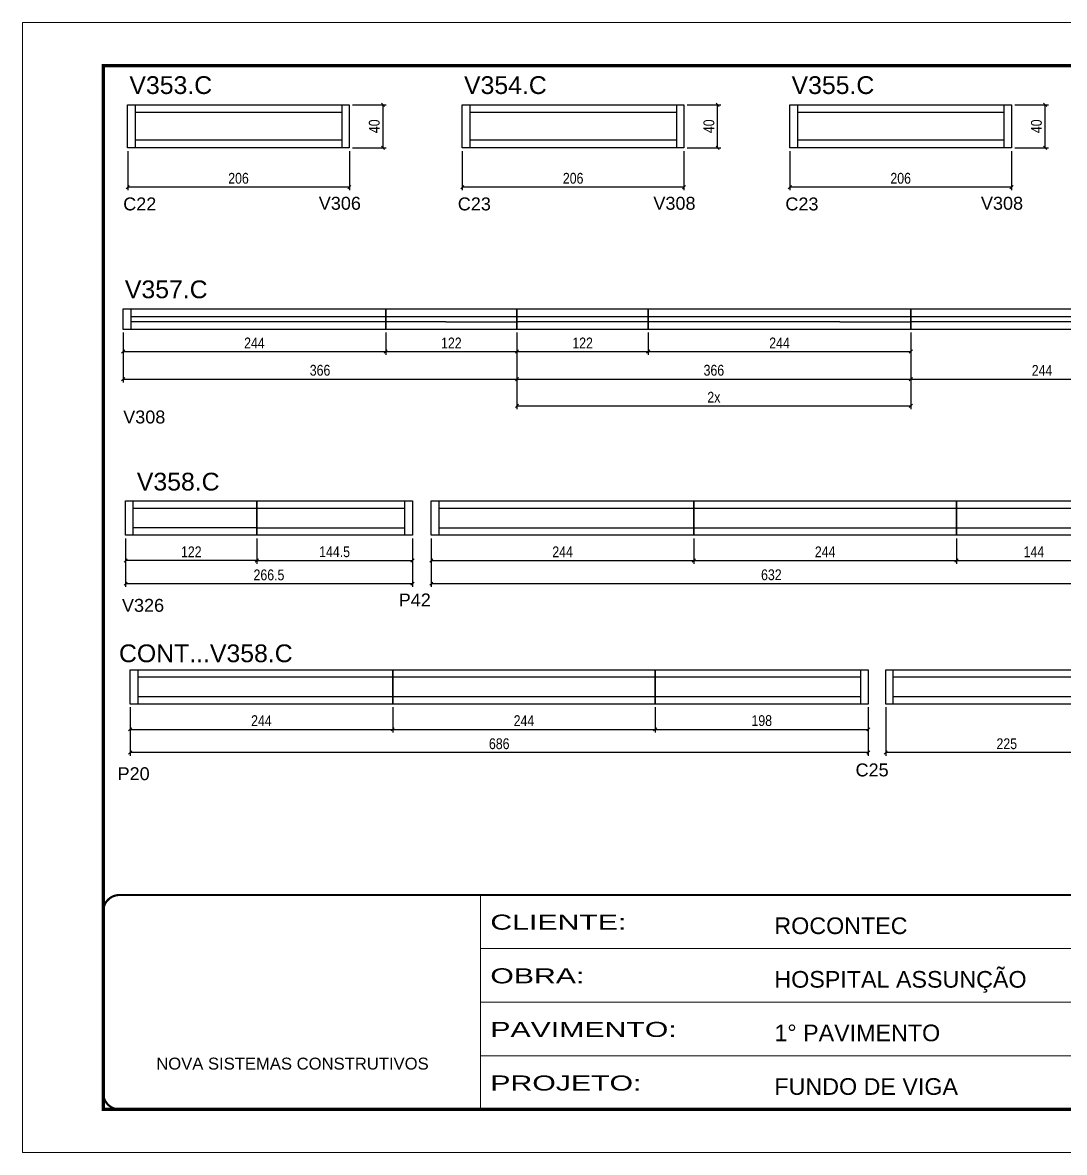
# Model space of a CAD drawing. Extents: x 3090 to 9343, y 762 to 5258.
# Drawn here: x 3090 to 4058, y 762 to 1812 of the extents above; entities that cross this region are included whole.
import ezdxf

# ---------------------------------------------------------------- set-up
doc = ezdxf.new("R2010")
doc.units = 0
doc.linetypes.add('CONTINUO', pattern=[0])
doc.linetypes.add('DASHED', pattern=[0.75, 0.5, -0.25])
doc.layers.add('00 - FELIPE', color=2, linetype='Continuous', plot=False)
for name, color, linetype in [('5', 5, 'Continuous'), ('COTA', 241, 'Continuous'), ('NOMENCLATURA', 7, 'Continuous'), ('Painéis', 200, 'Continuous'), ('SARR_2.2x7', 40, 'Continuous')]:
    doc.layers.add(name, color=color, linetype=linetype)
for name, color, linetype, lineweight in [('Escoras', 2, 'Continuous', 25), ('Folhas', 255, 'Continuous', 9), ('Romaneio', 3, 'Continuous', 13), ('SARRAFO DE PRESSAO', 251, 'DASHED', 9)]:
    doc.layers.add(name, color=color, linetype=linetype, lineweight=lineweight)
doc.styles.add('ARIAL', font='arial.ttf')
doc.styles.add('COTA TECNICA', font='techl___.ttf', dxfattribs={"height": 10})
doc.styles.add('COTA TECNICA-50', font='techl___.ttf', dxfattribs={"height": 10})
doc.styles.get("Standard").update_dxf_attribs({"font": 'arial.ttf'})
doc.styles.add('Tecnologia', font='')
doc.styles.get('Tecnologia').set_extended_font_data('Forgotten Futurist')
doc.dimstyles.new('COTA PAINEL-50', dxfattribs={"dimtxt": 10, "dimasz": 3, "dimexe": 3, "dimexo": 3, "dimgap": 3, "dimtad": 1, "dimdec": 1, "dimzin": 12, "dimdsep": 46, "dimtxsty": 'COTA TECNICA-50', "dimblk1": 'OBLIQUE', "dimblk2": 'OBLIQUE', "dimsah": 1, "dimcen": 0.9, "dimclrd": 4, "dimclre": 4, "dimclrt": 240, "dimadec": 1, "dimazin": 3, "dimtfac": 1, "dimtdec": 1, "dimtmove": 0, "dimatfit": 3, "dimfxl": 1, "dimtolj": 1, "dimtzin": 12, "dimarcsym": 0})
doc.dimstyles.new('PAINEL', dxfattribs={"dimtxt": 10, "dimasz": 3, "dimexe": 3, "dimexo": 3, "dimgap": 3, "dimtad": 1, "dimdec": 1, "dimzin": 12, "dimdsep": 46, "dimtxsty": 'COTA TECNICA', "dimblk1": 'OBLIQUE', "dimblk2": 'OBLIQUE', "dimsah": 1, "dimcen": 0.9, "dimclrd": 4, "dimclre": 4, "dimclrt": 240, "dimadec": 1, "dimazin": 3, "dimtfac": 1, "dimtdec": 1, "dimtmove": 0, "dimatfit": 3, "dimfxl": 1, "dimtolj": 1, "dimtzin": 12, "dimarcsym": 0})

# ---------------------------------------------------------------- blocks, each defined once
blk = doc.blocks.new('9999999999')
at = {"color": 30, "linetype": 'CONTINUO'}
for p, q in [((98564.6, 34230.2), (98564.6, 34429.4)), ((98564.6, 34379.6), (99584, 34379.6)), ((98564.6, 34329.8), (99488, 34329.8)), ((98564.6, 34280), (99488, 34280))]:
    blk.add_line(p, q, dxfattribs=at)
at = {"color": 30, "linetype": 'CONTINUO', "const_width": 2}
blk.add_lwpolyline([(99584, 34230.2), (99584, 34414.4, 0.414214), (99569, 34429.4), (98229, 34429.4, 0.414214), (98214, 34414.4), (98214, 34245.2, 0.414214), (98229, 34230.2), (99584, 34230.2)], format="xyb", dxfattribs=at)
at = {"layer": 'Folhas'}
blk.add_lwpolyline([(98139, 34190.2), (99624, 34190.2), (99624, 35240.2), (98139, 35240.2)], close=True, dxfattribs=at)
at = {"layer": 'Folhas', "color": 30, "const_width": 3}
blk.add_lwpolyline([(98214, 34230.2), (99584, 34230.2), (99584, 35200.2), (98214, 35200.2)], close=True, dxfattribs=at)
at = {"color": 7, "linetype": 'Continuous', "ltscale": 5, "style": 'ARIAL'}
for s, height, p in [('ROCONTEC', 15.48, (98837.7, 34393.1)), ('HOSPITAL ASSUNÇÃO', 15.483, (98837.7, 34343.3)), ('1° PAVIMENTO', 15.483, (98837.7, 34293.5)), ('NOVA SISTEMAS CONSTRUTIVOS', 11.059, (98263.2, 34267.2)), ('FUNDO DE VIGA', 15.483, (98837.7, 34243.7))]:
    blk.add_text(s, height=height, dxfattribs=at).set_placement(p)
at = {"layer": 'Folhas', "color": 7, "style": 'Tecnologia', "width": 1.5}
for s, p in [('CLIENTE:', (98573.7, 34397.2)), ('OBRA:', (98573.7, 34347.3)), ('PAVIMENTO:', (98573.7, 34297.5)), ('PROJETO:', (98573.7, 34247.7))]:
    blk.add_text(s, height=14, dxfattribs=at).set_placement(p)
blk = doc.blocks.new('_Oblique')
at = {"color": 0, "linetype": 'ByBlock', "lineweight": -2}
blk.add_line((-0.5, -0.5), (0.5, 0.5), dxfattribs=at)
blk = doc.blocks.new('*D418')
at = {"layer": 'COTA', "color": 4, "linetype": 'ByBlock', "lineweight": -2, "transparency": 16777216}
for p, q in [((3187.6, 1692.6), (3187.6, 1656.1)), ((3393.6, 1692.6), (3393.6, 1656.1)), ((3393.6, 1659.1), (3187.6, 1659.1))]:
    blk.add_line(p, q, dxfattribs=at)
at = {"layer": 'Defpoints', "color": 0, "linetype": 'ByBlock', "transparency": 16777216}
for p in [(3187.6, 1695.6), (3393.6, 1695.6), (3187.6, 1659.1)]:
    blk.add_point(p, dxfattribs=at)
at = {"layer": 'COTA', "color": 4, "linetype": 'ByBlock', "lineweight": -2, "transparency": 16777216, "xscale": 3, "yscale": 3, "zscale": 3, "rotation": 180}
blk.add_blockref('_Oblique', (3187.6, 1659.1), dxfattribs=at)
at = {"layer": 'COTA', "color": 4, "linetype": 'ByBlock', "lineweight": -2, "transparency": 16777216, "xscale": 3, "yscale": 3, "zscale": 3}
blk.add_blockref('_Oblique', (3393.6, 1659.1), dxfattribs=at)
at = {"layer": 'COTA', "color": 240, "linetype": 'ByBlock', "transparency": 16777216, "insert": (3290.6, 1667.2), "char_height": 10, "attachment_point": 5, "style": 'COTA TECNICA-50'}
blk.add_mtext('\\A1;206', dxfattribs=at)
blk = doc.blocks.new('*D419')
at = {"layer": 'Defpoints', "color": 0, "linetype": 'ByBlock', "transparency": 16777216}
for p in [(3393.6, 1735.6), (3424.9, 1735.6), (3393.6, 1695.6)]:
    blk.add_point(p, dxfattribs=at)
at = {"layer": 'Romaneio', "color": 4, "linetype": 'ByBlock', "lineweight": -2, "transparency": 16777216}
for p, q in [((3396.6, 1735.6), (3427.9, 1735.6)), ((3424.9, 1695.6), (3424.9, 1735.6)), ((3396.6, 1695.6), (3427.9, 1695.6))]:
    blk.add_line(p, q, dxfattribs=at)
at = {"layer": 'Romaneio', "color": 4, "linetype": 'ByBlock', "lineweight": -2, "transparency": 16777216, "xscale": 3, "yscale": 3, "zscale": 3}
for p, rotation in [((3424.9, 1735.6), 90), ((3424.9, 1695.6), 270)]:
    blk.add_blockref('_Oblique', p, dxfattribs=dict(at, rotation=rotation))
at = {"layer": 'Romaneio', "color": 240, "linetype": 'ByBlock', "transparency": 16777216, "insert": (3416.8, 1715.6), "char_height": 10, "attachment_point": 5, "rotation": 90, "style": 'COTA TECNICA-50'}
blk.add_mtext('\\A1;40', dxfattribs=at)
blk = doc.blocks.new('*D420')
at = {"layer": 'COTA', "color": 4, "linetype": 'ByBlock', "lineweight": -2, "transparency": 16777216}
for p, q in [((3498.6, 1692.6), (3498.6, 1656.1)), ((3704.6, 1692.6), (3704.6, 1656.1)), ((3704.6, 1659.1), (3498.6, 1659.1))]:
    blk.add_line(p, q, dxfattribs=at)
at = {"layer": 'Defpoints', "color": 0, "linetype": 'ByBlock', "transparency": 16777216}
for p in [(3498.6, 1695.6), (3704.6, 1695.6), (3498.6, 1659.1)]:
    blk.add_point(p, dxfattribs=at)
at = {"layer": 'COTA', "color": 4, "linetype": 'ByBlock', "lineweight": -2, "transparency": 16777216, "xscale": 3, "yscale": 3, "zscale": 3, "rotation": 180}
blk.add_blockref('_Oblique', (3498.6, 1659.1), dxfattribs=at)
at = {"layer": 'COTA', "color": 4, "linetype": 'ByBlock', "lineweight": -2, "transparency": 16777216, "xscale": 3, "yscale": 3, "zscale": 3}
blk.add_blockref('_Oblique', (3704.6, 1659.1), dxfattribs=at)
at = {"layer": 'COTA', "color": 240, "linetype": 'ByBlock', "transparency": 16777216, "insert": (3601.6, 1667.2), "char_height": 10, "attachment_point": 5, "style": 'COTA TECNICA-50'}
blk.add_mtext('\\A1;206', dxfattribs=at)
blk = doc.blocks.new('*D421')
at = {"layer": 'Defpoints', "color": 0, "linetype": 'ByBlock', "transparency": 16777216}
for p in [(3704.6, 1735.6), (3735.9, 1735.6), (3704.6, 1695.6)]:
    blk.add_point(p, dxfattribs=at)
at = {"layer": 'Romaneio', "color": 4, "linetype": 'ByBlock', "lineweight": -2, "transparency": 16777216}
for p, q in [((3707.6, 1735.6), (3738.9, 1735.6)), ((3735.9, 1695.6), (3735.9, 1735.6)), ((3707.6, 1695.6), (3738.9, 1695.6))]:
    blk.add_line(p, q, dxfattribs=at)
at = {"layer": 'Romaneio', "color": 4, "linetype": 'ByBlock', "lineweight": -2, "transparency": 16777216, "xscale": 3, "yscale": 3, "zscale": 3}
for p, rotation in [((3735.9, 1735.6), 90), ((3735.9, 1695.6), 270)]:
    blk.add_blockref('_Oblique', p, dxfattribs=dict(at, rotation=rotation))
at = {"layer": 'Romaneio', "color": 240, "linetype": 'ByBlock', "transparency": 16777216, "insert": (3727.8, 1715.6), "char_height": 10, "attachment_point": 5, "rotation": 90, "style": 'COTA TECNICA-50'}
blk.add_mtext('\\A1;40', dxfattribs=at)
blk = doc.blocks.new('*D422')
at = {"layer": 'COTA', "color": 4, "linetype": 'ByBlock', "lineweight": -2, "transparency": 16777216}
for p, q in [((3803, 1692.6), (3803, 1656.1)), ((4009, 1692.6), (4009, 1656.1)), ((4009, 1659.1), (3803, 1659.1))]:
    blk.add_line(p, q, dxfattribs=at)
at = {"layer": 'Defpoints', "color": 0, "linetype": 'ByBlock', "transparency": 16777216}
for p in [(3803, 1695.6), (4009, 1695.6), (3803, 1659.1)]:
    blk.add_point(p, dxfattribs=at)
at = {"layer": 'COTA', "color": 4, "linetype": 'ByBlock', "lineweight": -2, "transparency": 16777216, "xscale": 3, "yscale": 3, "zscale": 3, "rotation": 180}
blk.add_blockref('_Oblique', (3803, 1659.1), dxfattribs=at)
at = {"layer": 'COTA', "color": 4, "linetype": 'ByBlock', "lineweight": -2, "transparency": 16777216, "xscale": 3, "yscale": 3, "zscale": 3}
blk.add_blockref('_Oblique', (4009, 1659.1), dxfattribs=at)
at = {"layer": 'COTA', "color": 240, "linetype": 'ByBlock', "transparency": 16777216, "insert": (3906, 1667.2), "char_height": 10, "attachment_point": 5, "style": 'COTA TECNICA-50'}
blk.add_mtext('\\A1;206', dxfattribs=at)
blk = doc.blocks.new('*D393')
at = {"layer": 'Defpoints', "color": 0, "linetype": 'ByBlock', "transparency": 16777216}
for p in [(4009, 1735.6), (4040.3, 1735.6), (4009, 1695.6)]:
    blk.add_point(p, dxfattribs=at)
at = {"layer": 'Romaneio', "color": 4, "linetype": 'ByBlock', "lineweight": -2, "transparency": 16777216}
for p, q in [((4012, 1735.6), (4043.3, 1735.6)), ((4040.3, 1695.6), (4040.3, 1735.6)), ((4012, 1695.6), (4043.3, 1695.6))]:
    blk.add_line(p, q, dxfattribs=at)
at = {"layer": 'Romaneio', "color": 4, "linetype": 'ByBlock', "lineweight": -2, "transparency": 16777216, "xscale": 3, "yscale": 3, "zscale": 3}
for p, rotation in [((4040.3, 1735.6), 90), ((4040.3, 1695.6), 270)]:
    blk.add_blockref('_Oblique', p, dxfattribs=dict(at, rotation=rotation))
at = {"layer": 'Romaneio', "color": 240, "linetype": 'ByBlock', "transparency": 16777216, "insert": (4032.2, 1715.6), "char_height": 10, "attachment_point": 5, "rotation": 90, "style": 'COTA TECNICA-50'}
blk.add_mtext('\\A1;40', dxfattribs=at)
blk = doc.blocks.new('*D399')
at = {"layer": 'Defpoints', "color": 0, "linetype": 'ByBlock', "transparency": 16777216}
for p in [(3183.4, 1526.8), (3427.4, 1526.8), (3427.4, 1506.2)]:
    blk.add_point(p, dxfattribs=at)
at = {"layer": 'Romaneio', "color": 4, "linetype": 'ByBlock', "lineweight": -2, "transparency": 16777216}
for p, q in [((3183.4, 1523.8), (3183.4, 1503.2)), ((3427.4, 1523.8), (3427.4, 1503.2)), ((3183.4, 1506.2), (3427.4, 1506.2))]:
    blk.add_line(p, q, dxfattribs=at)
at = {"layer": 'Romaneio', "color": 4, "linetype": 'ByBlock', "lineweight": -2, "transparency": 16777216, "xscale": 3, "yscale": 3, "zscale": 3, "rotation": 180}
blk.add_blockref('_Oblique', (3183.4, 1506.2), dxfattribs=at)
at = {"layer": 'Romaneio', "color": 4, "linetype": 'ByBlock', "lineweight": -2, "transparency": 16777216, "xscale": 3, "yscale": 3, "zscale": 3}
blk.add_blockref('_Oblique', (3427.4, 1506.2), dxfattribs=at)
at = {"layer": 'Romaneio', "color": 240, "linetype": 'ByBlock', "transparency": 16777216, "insert": (3305.4, 1514.2), "char_height": 10, "attachment_point": 5, "style": 'COTA TECNICA-50'}
blk.add_mtext('\\A1;244', dxfattribs=at)
blk = doc.blocks.new('*D400')
at = {"layer": 'Defpoints', "color": 0, "linetype": 'ByBlock', "transparency": 16777216}
for p in [(3671.4, 1526.8), (3915.4, 1526.8), (3915.4, 1506.2)]:
    blk.add_point(p, dxfattribs=at)
at = {"layer": 'Romaneio', "color": 4, "linetype": 'ByBlock', "lineweight": -2, "transparency": 16777216}
for p, q in [((3671.4, 1523.8), (3671.4, 1503.2)), ((3915.4, 1523.8), (3915.4, 1503.2)), ((3671.4, 1506.2), (3915.4, 1506.2))]:
    blk.add_line(p, q, dxfattribs=at)
at = {"layer": 'Romaneio', "color": 4, "linetype": 'ByBlock', "lineweight": -2, "transparency": 16777216, "xscale": 3, "yscale": 3, "zscale": 3, "rotation": 180}
blk.add_blockref('_Oblique', (3671.4, 1506.2), dxfattribs=at)
at = {"layer": 'Romaneio', "color": 4, "linetype": 'ByBlock', "lineweight": -2, "transparency": 16777216, "xscale": 3, "yscale": 3, "zscale": 3}
blk.add_blockref('_Oblique', (3915.4, 1506.2), dxfattribs=at)
at = {"layer": 'Romaneio', "color": 240, "linetype": 'ByBlock', "transparency": 16777216, "insert": (3793.4, 1514.2), "char_height": 10, "attachment_point": 5, "style": 'COTA TECNICA-50'}
blk.add_mtext('\\A1;244', dxfattribs=at)
blk = doc.blocks.new('*D401')
at = {"layer": 'Defpoints', "color": 0, "linetype": 'ByBlock', "transparency": 16777216}
for p in [(3549.4, 1526.8), (3915.4, 1526.8), (3915.4, 1455.8)]:
    blk.add_point(p, dxfattribs=at)
at = {"layer": 'Escoras', "color": 4, "linetype": 'ByBlock', "lineweight": -2, "transparency": 16777216}
for p, q in [((3549.4, 1523.8), (3549.4, 1452.8)), ((3915.4, 1523.8), (3915.4, 1452.8)), ((3549.4, 1455.8), (3915.4, 1455.8))]:
    blk.add_line(p, q, dxfattribs=at)
at = {"layer": 'Escoras', "color": 4, "linetype": 'ByBlock', "lineweight": -2, "transparency": 16777216, "xscale": 3, "yscale": 3, "zscale": 3, "rotation": 180}
blk.add_blockref('_Oblique', (3549.4, 1455.8), dxfattribs=at)
at = {"layer": 'Escoras', "color": 4, "linetype": 'ByBlock', "lineweight": -2, "transparency": 16777216, "xscale": 3, "yscale": 3, "zscale": 3}
blk.add_blockref('_Oblique', (3915.4, 1455.8), dxfattribs=at)
at = {"layer": 'Escoras', "color": 240, "linetype": 'ByBlock', "transparency": 16777216, "insert": (3732.4, 1463.8), "char_height": 10, "attachment_point": 5, "style": 'COTA TECNICA-50'}
blk.add_mtext('\\A1;2x', dxfattribs=at)
blk = doc.blocks.new('*D406')
at = {"layer": 'Defpoints', "color": 0, "linetype": 'ByBlock', "transparency": 16777216}
for p in [(3185.7, 1335.5), (3452.2, 1335.5), (3185.7, 1290.5)]:
    blk.add_point(p, dxfattribs=at)
at = {"layer": 'Romaneio', "color": 4, "linetype": 'ByBlock', "lineweight": -2, "transparency": 16777216}
for p, q in [((3185.7, 1332.5), (3185.7, 1287.5)), ((3452.2, 1332.5), (3452.2, 1287.5)), ((3452.2, 1290.5), (3185.7, 1290.5))]:
    blk.add_line(p, q, dxfattribs=at)
at = {"layer": 'Romaneio', "color": 4, "linetype": 'ByBlock', "lineweight": -2, "transparency": 16777216, "xscale": 3, "yscale": 3, "zscale": 3, "rotation": 180}
blk.add_blockref('_Oblique', (3185.7, 1290.5), dxfattribs=at)
at = {"layer": 'Romaneio', "color": 4, "linetype": 'ByBlock', "lineweight": -2, "transparency": 16777216, "xscale": 3, "yscale": 3, "zscale": 3}
blk.add_blockref('_Oblique', (3452.2, 1290.5), dxfattribs=at)
at = {"layer": 'Romaneio', "color": 240, "linetype": 'ByBlock', "transparency": 16777216, "insert": (3318.9, 1298.6), "char_height": 10, "attachment_point": 5, "style": 'COTA TECNICA-50'}
blk.add_mtext('\\A1;266.5', dxfattribs=at)
blk = doc.blocks.new('*D407')
at = {"layer": 'Defpoints', "color": 0, "linetype": 'Continuous', "transparency": 16777216}
for p in [(3185.7, 1335.5), (3307.7, 1335.5), (3185.7, 1312)]:
    blk.add_point(p, dxfattribs=at)
at = {"layer": 'Painéis', "color": 4, "linetype": 'Continuous', "lineweight": -2, "transparency": 16777216}
for p, q in [((3185.7, 1332.5), (3185.7, 1309)), ((3307.7, 1332.5), (3307.7, 1309)), ((3307.7, 1312), (3185.7, 1312))]:
    blk.add_line(p, q, dxfattribs=at)
at = {"layer": 'Painéis', "color": 4, "linetype": 'Continuous', "lineweight": -2, "transparency": 16777216, "xscale": 3, "yscale": 3, "zscale": 3, "rotation": 180}
blk.add_blockref('_Oblique', (3185.7, 1312), dxfattribs=at)
at = {"layer": 'Painéis', "color": 4, "linetype": 'Continuous', "lineweight": -2, "transparency": 16777216, "xscale": 3, "yscale": 3, "zscale": 3}
blk.add_blockref('_Oblique', (3307.7, 1312), dxfattribs=at)
at = {"layer": 'Painéis', "color": 240, "linetype": 'Continuous', "transparency": 16777216, "insert": (3246.7, 1320.1), "char_height": 10, "attachment_point": 5, "style": 'COTA TECNICA-50'}
blk.add_mtext('\\A1;122', dxfattribs=at)
blk = doc.blocks.new('*D408')
at = {"layer": 'Defpoints', "color": 0, "linetype": 'ByBlock', "transparency": 16777216}
for p in [(3307.7, 1335.5), (3452.2, 1335.5), (3452.2, 1312)]:
    blk.add_point(p, dxfattribs=at)
at = {"layer": 'Romaneio', "color": 4, "linetype": 'ByBlock', "lineweight": -2, "transparency": 16777216}
for p, q in [((3307.7, 1332.5), (3307.7, 1309)), ((3452.2, 1332.5), (3452.2, 1309)), ((3307.7, 1312), (3452.2, 1312))]:
    blk.add_line(p, q, dxfattribs=at)
at = {"layer": 'Romaneio', "color": 4, "linetype": 'ByBlock', "lineweight": -2, "transparency": 16777216, "xscale": 3, "yscale": 3, "zscale": 3, "rotation": 180}
blk.add_blockref('_Oblique', (3307.7, 1312), dxfattribs=at)
at = {"layer": 'Romaneio', "color": 4, "linetype": 'ByBlock', "lineweight": -2, "transparency": 16777216, "xscale": 3, "yscale": 3, "zscale": 3}
blk.add_blockref('_Oblique', (3452.2, 1312), dxfattribs=at)
at = {"layer": 'Romaneio', "color": 240, "linetype": 'ByBlock', "transparency": 16777216, "insert": (3379.9, 1320.1), "char_height": 10, "attachment_point": 5, "style": 'COTA TECNICA-50'}
blk.add_mtext('\\A1;144.5', dxfattribs=at)
blk = doc.blocks.new('*D94')
at = {"layer": 'Defpoints', "color": 0, "linetype": 'ByBlock', "transparency": 16777216}
for p in [(3469.8, 1335.5), (3713.8, 1335.5), (3713.8, 1312)]:
    blk.add_point(p, dxfattribs=at)
at = {"layer": 'Romaneio', "color": 4, "linetype": 'ByBlock', "lineweight": -2, "transparency": 16777216}
for p, q in [((3469.8, 1332.5), (3469.8, 1309)), ((3713.8, 1332.5), (3713.8, 1309)), ((3469.8, 1312), (3713.8, 1312))]:
    blk.add_line(p, q, dxfattribs=at)
at = {"layer": 'Romaneio', "color": 4, "linetype": 'ByBlock', "lineweight": -2, "transparency": 16777216, "xscale": 3, "yscale": 3, "zscale": 3, "rotation": 180}
blk.add_blockref('_Oblique', (3469.8, 1312), dxfattribs=at)
at = {"layer": 'Romaneio', "color": 4, "linetype": 'ByBlock', "lineweight": -2, "transparency": 16777216, "xscale": 3, "yscale": 3, "zscale": 3}
blk.add_blockref('_Oblique', (3713.8, 1312), dxfattribs=at)
at = {"layer": 'Romaneio', "color": 240, "linetype": 'ByBlock', "transparency": 16777216, "insert": (3591.8, 1320.1), "char_height": 10, "attachment_point": 5, "style": 'COTA TECNICA-50'}
blk.add_mtext('\\A1;244', dxfattribs=at)
blk = doc.blocks.new('*D104')
at = {"layer": 'Defpoints', "color": 0, "linetype": 'ByBlock', "transparency": 16777216}
for p in [(3713.8, 1335.5), (3957.8, 1335.5), (3957.8, 1312)]:
    blk.add_point(p, dxfattribs=at)
at = {"layer": 'Romaneio', "color": 4, "linetype": 'ByBlock', "lineweight": -2, "transparency": 16777216}
for p, q in [((3713.8, 1332.5), (3713.8, 1309)), ((3957.8, 1332.5), (3957.8, 1309)), ((3713.8, 1312), (3957.8, 1312))]:
    blk.add_line(p, q, dxfattribs=at)
at = {"layer": 'Romaneio', "color": 4, "linetype": 'ByBlock', "lineweight": -2, "transparency": 16777216, "xscale": 3, "yscale": 3, "zscale": 3, "rotation": 180}
blk.add_blockref('_Oblique', (3713.8, 1312), dxfattribs=at)
at = {"layer": 'Romaneio', "color": 4, "linetype": 'ByBlock', "lineweight": -2, "transparency": 16777216, "xscale": 3, "yscale": 3, "zscale": 3}
blk.add_blockref('_Oblique', (3957.8, 1312), dxfattribs=at)
at = {"layer": 'Romaneio', "color": 240, "linetype": 'ByBlock', "transparency": 16777216, "insert": (3835.8, 1320.1), "char_height": 10, "attachment_point": 5, "style": 'COTA TECNICA-50'}
blk.add_mtext('\\A1;244', dxfattribs=at)
blk = doc.blocks.new('*D105')
at = {"layer": 'Defpoints', "color": 0, "linetype": 'ByBlock', "transparency": 16777216}
for p in [(3957.8, 1335.5), (4101.8, 1335.5), (4101.8, 1312)]:
    blk.add_point(p, dxfattribs=at)
at = {"layer": 'Romaneio', "color": 4, "linetype": 'ByBlock', "lineweight": -2, "transparency": 16777216}
for p, q in [((3957.8, 1332.5), (3957.8, 1309)), ((4101.8, 1332.5), (4101.8, 1309)), ((3957.8, 1312), (4101.8, 1312))]:
    blk.add_line(p, q, dxfattribs=at)
at = {"layer": 'Romaneio', "color": 4, "linetype": 'ByBlock', "lineweight": -2, "transparency": 16777216, "xscale": 3, "yscale": 3, "zscale": 3, "rotation": 180}
blk.add_blockref('_Oblique', (3957.8, 1312), dxfattribs=at)
at = {"layer": 'Romaneio', "color": 4, "linetype": 'ByBlock', "lineweight": -2, "transparency": 16777216, "xscale": 3, "yscale": 3, "zscale": 3}
blk.add_blockref('_Oblique', (4101.8, 1312), dxfattribs=at)
at = {"layer": 'Romaneio', "color": 240, "linetype": 'ByBlock', "transparency": 16777216, "insert": (4029.8, 1320.1), "char_height": 10, "attachment_point": 5, "style": 'COTA TECNICA-50'}
blk.add_mtext('\\A1;144', dxfattribs=at)
blk = doc.blocks.new('*D106')
at = {"layer": 'Defpoints', "color": 0, "linetype": 'ByBlock', "transparency": 16777216}
for p in [(3469.8, 1335.5), (4101.8, 1335.5), (3469.8, 1290.5)]:
    blk.add_point(p, dxfattribs=at)
at = {"layer": 'Romaneio', "color": 4, "linetype": 'ByBlock', "lineweight": -2, "transparency": 16777216}
for p, q in [((3469.8, 1332.5), (3469.8, 1287.5)), ((4101.8, 1332.5), (4101.8, 1287.5)), ((4101.8, 1290.5), (3469.8, 1290.5))]:
    blk.add_line(p, q, dxfattribs=at)
at = {"layer": 'Romaneio', "color": 4, "linetype": 'ByBlock', "lineweight": -2, "transparency": 16777216, "xscale": 3, "yscale": 3, "zscale": 3, "rotation": 180}
blk.add_blockref('_Oblique', (3469.8, 1290.5), dxfattribs=at)
at = {"layer": 'Romaneio', "color": 4, "linetype": 'ByBlock', "lineweight": -2, "transparency": 16777216, "xscale": 3, "yscale": 3, "zscale": 3}
blk.add_blockref('_Oblique', (4101.8, 1290.5), dxfattribs=at)
at = {"layer": 'Romaneio', "color": 240, "linetype": 'ByBlock', "transparency": 16777216, "insert": (3785.8, 1298.7), "char_height": 10, "attachment_point": 5, "style": 'COTA TECNICA-50'}
blk.add_mtext('\\A1;632', dxfattribs=at)
blk = doc.blocks.new('*D107')
at = {"layer": 'Defpoints', "color": 0, "linetype": 'ByBlock', "transparency": 16777216}
for p in [(3189.9, 1178.6), (3433.9, 1178.6), (3433.9, 1155.1)]:
    blk.add_point(p, dxfattribs=at)
at = {"layer": 'Romaneio', "color": 4, "linetype": 'ByBlock', "lineweight": -2, "transparency": 16777216}
for p, q in [((3189.9, 1175.6), (3189.9, 1152.1)), ((3433.9, 1175.6), (3433.9, 1152.1)), ((3189.9, 1155.1), (3433.9, 1155.1))]:
    blk.add_line(p, q, dxfattribs=at)
at = {"layer": 'Romaneio', "color": 4, "linetype": 'ByBlock', "lineweight": -2, "transparency": 16777216, "xscale": 3, "yscale": 3, "zscale": 3, "rotation": 180}
blk.add_blockref('_Oblique', (3189.9, 1155.1), dxfattribs=at)
at = {"layer": 'Romaneio', "color": 4, "linetype": 'ByBlock', "lineweight": -2, "transparency": 16777216, "xscale": 3, "yscale": 3, "zscale": 3}
blk.add_blockref('_Oblique', (3433.9, 1155.1), dxfattribs=at)
at = {"layer": 'Romaneio', "color": 240, "linetype": 'ByBlock', "transparency": 16777216, "insert": (3311.9, 1163.2), "char_height": 10, "attachment_point": 5, "style": 'COTA TECNICA-50'}
blk.add_mtext('\\A1;244', dxfattribs=at)
blk = doc.blocks.new('*D108')
at = {"layer": 'Defpoints', "color": 0, "linetype": 'ByBlock', "transparency": 16777216}
for p in [(3433.9, 1178.6), (3677.9, 1178.6), (3677.9, 1155.1)]:
    blk.add_point(p, dxfattribs=at)
at = {"layer": 'Romaneio', "color": 4, "linetype": 'ByBlock', "lineweight": -2, "transparency": 16777216}
for p, q in [((3433.9, 1175.6), (3433.9, 1152.1)), ((3677.9, 1175.6), (3677.9, 1152.1)), ((3433.9, 1155.1), (3677.9, 1155.1))]:
    blk.add_line(p, q, dxfattribs=at)
at = {"layer": 'Romaneio', "color": 4, "linetype": 'ByBlock', "lineweight": -2, "transparency": 16777216, "xscale": 3, "yscale": 3, "zscale": 3, "rotation": 180}
blk.add_blockref('_Oblique', (3433.9, 1155.1), dxfattribs=at)
at = {"layer": 'Romaneio', "color": 4, "linetype": 'ByBlock', "lineweight": -2, "transparency": 16777216, "xscale": 3, "yscale": 3, "zscale": 3}
blk.add_blockref('_Oblique', (3677.9, 1155.1), dxfattribs=at)
at = {"layer": 'Romaneio', "color": 240, "linetype": 'ByBlock', "transparency": 16777216, "insert": (3555.9, 1163.2), "char_height": 10, "attachment_point": 5, "style": 'COTA TECNICA-50'}
blk.add_mtext('\\A1;244', dxfattribs=at)
blk = doc.blocks.new('*D109')
at = {"layer": 'Defpoints', "color": 0, "linetype": 'ByBlock', "transparency": 16777216}
for p in [(3677.9, 1178.6), (3875.9, 1178.6), (3875.9, 1155.1)]:
    blk.add_point(p, dxfattribs=at)
at = {"layer": 'Romaneio', "color": 4, "linetype": 'ByBlock', "lineweight": -2, "transparency": 16777216}
for p, q in [((3677.9, 1175.6), (3677.9, 1152.1)), ((3875.9, 1175.6), (3875.9, 1152.1)), ((3677.9, 1155.1), (3875.9, 1155.1))]:
    blk.add_line(p, q, dxfattribs=at)
at = {"layer": 'Romaneio', "color": 4, "linetype": 'ByBlock', "lineweight": -2, "transparency": 16777216, "xscale": 3, "yscale": 3, "zscale": 3, "rotation": 180}
blk.add_blockref('_Oblique', (3677.9, 1155.1), dxfattribs=at)
at = {"layer": 'Romaneio', "color": 4, "linetype": 'ByBlock', "lineweight": -2, "transparency": 16777216, "xscale": 3, "yscale": 3, "zscale": 3}
blk.add_blockref('_Oblique', (3875.9, 1155.1), dxfattribs=at)
at = {"layer": 'Romaneio', "color": 240, "linetype": 'ByBlock', "transparency": 16777216, "insert": (3776.9, 1163.2), "char_height": 10, "attachment_point": 5, "style": 'COTA TECNICA-50'}
blk.add_mtext('\\A1;198', dxfattribs=at)
blk = doc.blocks.new('*D110')
at = {"layer": 'Defpoints', "color": 0, "linetype": 'ByBlock', "transparency": 16777216}
for p in [(3189.9, 1178.6), (3875.9, 1178.6), (3189.9, 1133.6)]:
    blk.add_point(p, dxfattribs=at)
at = {"layer": 'Romaneio', "color": 4, "linetype": 'ByBlock', "lineweight": -2, "transparency": 16777216}
for p, q in [((3189.9, 1175.6), (3189.9, 1130.6)), ((3875.9, 1175.6), (3875.9, 1130.6)), ((3875.9, 1133.6), (3189.9, 1133.6))]:
    blk.add_line(p, q, dxfattribs=at)
at = {"layer": 'Romaneio', "color": 4, "linetype": 'ByBlock', "lineweight": -2, "transparency": 16777216, "xscale": 3, "yscale": 3, "zscale": 3, "rotation": 180}
blk.add_blockref('_Oblique', (3189.9, 1133.6), dxfattribs=at)
at = {"layer": 'Romaneio', "color": 4, "linetype": 'ByBlock', "lineweight": -2, "transparency": 16777216, "xscale": 3, "yscale": 3, "zscale": 3}
blk.add_blockref('_Oblique', (3875.9, 1133.6), dxfattribs=at)
at = {"layer": 'Romaneio', "color": 240, "linetype": 'ByBlock', "transparency": 16777216, "insert": (3532.9, 1141.7), "char_height": 10, "attachment_point": 5, "style": 'COTA TECNICA-50'}
blk.add_mtext('\\A1;686', dxfattribs=at)
blk = doc.blocks.new('*D423')
at = {"layer": 'Defpoints', "color": 0, "linetype": 'ByBlock', "transparency": 16777216}
for p in [(3892.1, 1178.6), (4117.1, 1178.6), (3892.1, 1133.6)]:
    blk.add_point(p, dxfattribs=at)
at = {"layer": 'Romaneio', "color": 4, "linetype": 'ByBlock', "lineweight": -2, "transparency": 16777216}
for p, q in [((3892.1, 1175.6), (3892.1, 1130.6)), ((4117.1, 1175.6), (4117.1, 1130.6)), ((4117.1, 1133.6), (3892.1, 1133.6))]:
    blk.add_line(p, q, dxfattribs=at)
at = {"layer": 'Romaneio', "color": 4, "linetype": 'ByBlock', "lineweight": -2, "transparency": 16777216, "xscale": 3, "yscale": 3, "zscale": 3, "rotation": 180}
blk.add_blockref('_Oblique', (3892.1, 1133.6), dxfattribs=at)
at = {"layer": 'Romaneio', "color": 4, "linetype": 'ByBlock', "lineweight": -2, "transparency": 16777216, "xscale": 3, "yscale": 3, "zscale": 3}
blk.add_blockref('_Oblique', (4117.1, 1133.6), dxfattribs=at)
at = {"layer": 'Romaneio', "color": 240, "linetype": 'ByBlock', "transparency": 16777216, "insert": (4004.6, 1141.7), "char_height": 10, "attachment_point": 5, "style": 'COTA TECNICA-50'}
blk.add_mtext('\\A1;225', dxfattribs=at)
blk = doc.blocks.new('*D500')
at = {"layer": 'Defpoints', "color": 0, "linetype": 'ByBlock', "transparency": 16777216}
for p in [(3427.4, 1526.8), (3549.4, 1526.8), (3549.4, 1506.2)]:
    blk.add_point(p, dxfattribs=at)
at = {"layer": 'Romaneio', "color": 4, "linetype": 'ByBlock', "lineweight": -2, "transparency": 16777216}
for p, q in [((3427.4, 1523.8), (3427.4, 1503.2)), ((3549.4, 1523.8), (3549.4, 1503.2)), ((3427.4, 1506.2), (3549.4, 1506.2))]:
    blk.add_line(p, q, dxfattribs=at)
at = {"layer": 'Romaneio', "color": 4, "linetype": 'ByBlock', "lineweight": -2, "transparency": 16777216, "xscale": 3, "yscale": 3, "zscale": 3, "rotation": 180}
blk.add_blockref('_Oblique', (3427.4, 1506.2), dxfattribs=at)
at = {"layer": 'Romaneio', "color": 4, "linetype": 'ByBlock', "lineweight": -2, "transparency": 16777216, "xscale": 3, "yscale": 3, "zscale": 3}
blk.add_blockref('_Oblique', (3549.4, 1506.2), dxfattribs=at)
at = {"layer": 'Romaneio', "color": 240, "linetype": 'ByBlock', "transparency": 16777216, "insert": (3488.4, 1514.2), "char_height": 10, "attachment_point": 5, "style": 'COTA TECNICA-50'}
blk.add_mtext('\\A1;122', dxfattribs=at)
blk = doc.blocks.new('*D501')
at = {"layer": '00 - FELIPE', "color": 4, "lineweight": -2, "transparency": 16777216}
for p, q in [((3549.4, 1523.8), (3549.4, 1503.2)), ((3671.4, 1523.8), (3671.4, 1503.2)), ((3549.4, 1506.2), (3671.4, 1506.2))]:
    blk.add_line(p, q, dxfattribs=at)
at = {"layer": 'Defpoints', "color": 0, "transparency": 16777216}
for p in [(3549.4, 1526.8), (3671.4, 1526.8), (3671.4, 1506.2)]:
    blk.add_point(p, dxfattribs=at)
at = {"layer": '00 - FELIPE', "color": 4, "lineweight": -2, "transparency": 16777216, "xscale": 3, "yscale": 3, "zscale": 3, "rotation": 180}
blk.add_blockref('_Oblique', (3549.4, 1506.2), dxfattribs=at)
at = {"layer": '00 - FELIPE', "color": 4, "lineweight": -2, "transparency": 16777216, "xscale": 3, "yscale": 3, "zscale": 3}
blk.add_blockref('_Oblique', (3671.4, 1506.2), dxfattribs=at)
at = {"layer": '00 - FELIPE', "color": 240, "transparency": 16777216, "insert": (3610.4, 1514.2), "char_height": 10, "attachment_point": 5, "style": 'COTA TECNICA'}
blk.add_mtext('\\A1;122', dxfattribs=at)
blk = doc.blocks.new('*D502')
at = {"layer": '00 - FELIPE', "color": 4, "lineweight": -2, "transparency": 16777216}
for p, q in [((3183.4, 1523.8), (3183.4, 1477.6)), ((3549.4, 1523.8), (3549.4, 1477.6)), ((3183.4, 1480.6), (3549.4, 1480.6))]:
    blk.add_line(p, q, dxfattribs=at)
at = {"layer": 'Defpoints', "color": 0, "transparency": 16777216}
for p in [(3183.4, 1526.8), (3549.4, 1526.8), (3549.4, 1480.6)]:
    blk.add_point(p, dxfattribs=at)
at = {"layer": '00 - FELIPE', "color": 4, "lineweight": -2, "transparency": 16777216, "xscale": 3, "yscale": 3, "zscale": 3, "rotation": 180}
blk.add_blockref('_Oblique', (3183.4, 1480.6), dxfattribs=at)
at = {"layer": '00 - FELIPE', "color": 4, "lineweight": -2, "transparency": 16777216, "xscale": 3, "yscale": 3, "zscale": 3}
blk.add_blockref('_Oblique', (3549.4, 1480.6), dxfattribs=at)
at = {"layer": '00 - FELIPE', "color": 240, "transparency": 16777216, "insert": (3366.4, 1488.8), "char_height": 10, "attachment_point": 5, "style": 'COTA TECNICA'}
blk.add_mtext('\\A1;366', dxfattribs=at)
blk = doc.blocks.new('*D503')
at = {"layer": '00 - FELIPE', "color": 4, "lineweight": -2, "transparency": 16777216}
for p, q in [((3549.4, 1523.8), (3549.4, 1477.6)), ((3915.4, 1523.8), (3915.4, 1477.6)), ((3549.4, 1480.6), (3915.4, 1480.6))]:
    blk.add_line(p, q, dxfattribs=at)
at = {"layer": 'Defpoints', "color": 0, "transparency": 16777216}
for p in [(3549.4, 1526.8), (3915.4, 1526.8), (3915.4, 1480.6)]:
    blk.add_point(p, dxfattribs=at)
at = {"layer": '00 - FELIPE', "color": 4, "lineweight": -2, "transparency": 16777216, "xscale": 3, "yscale": 3, "zscale": 3, "rotation": 180}
blk.add_blockref('_Oblique', (3549.4, 1480.6), dxfattribs=at)
at = {"layer": '00 - FELIPE', "color": 4, "lineweight": -2, "transparency": 16777216, "xscale": 3, "yscale": 3, "zscale": 3}
blk.add_blockref('_Oblique', (3915.4, 1480.6), dxfattribs=at)
at = {"layer": '00 - FELIPE', "color": 240, "transparency": 16777216, "insert": (3732.4, 1488.8), "char_height": 10, "attachment_point": 5, "style": 'COTA TECNICA'}
blk.add_mtext('\\A1;366', dxfattribs=at)
blk = doc.blocks.new('*D504')
at = {"layer": 'Defpoints', "color": 0, "linetype": 'ByBlock', "transparency": 16777216}
for p in [(3915.4, 1526.8), (4159.4, 1526.8), (4159.4, 1480.6)]:
    blk.add_point(p, dxfattribs=at)
at = {"layer": 'Romaneio', "color": 4, "linetype": 'ByBlock', "lineweight": -2, "transparency": 16777216}
for p, q in [((3915.4, 1523.8), (3915.4, 1477.6)), ((4159.4, 1523.8), (4159.4, 1477.6)), ((3915.4, 1480.6), (4159.4, 1480.6))]:
    blk.add_line(p, q, dxfattribs=at)
at = {"layer": 'Romaneio', "color": 4, "linetype": 'ByBlock', "lineweight": -2, "transparency": 16777216, "xscale": 3, "yscale": 3, "zscale": 3, "rotation": 180}
blk.add_blockref('_Oblique', (3915.4, 1480.6), dxfattribs=at)
at = {"layer": 'Romaneio', "color": 4, "linetype": 'ByBlock', "lineweight": -2, "transparency": 16777216, "xscale": 3, "yscale": 3, "zscale": 3}
blk.add_blockref('_Oblique', (4159.4, 1480.6), dxfattribs=at)
at = {"layer": 'Romaneio', "color": 240, "linetype": 'ByBlock', "transparency": 16777216, "insert": (4037.4, 1488.7), "char_height": 10, "attachment_point": 5, "style": 'COTA TECNICA-50'}
blk.add_mtext('\\A1;244', dxfattribs=at)

msp = doc.modelspace()

# ---------------------------------------------------------------- linework, layer by layer
at = {"layer": 'Painéis', "linetype": 'Continuous'}
for p, q in [((3185.65, 1367.46), (3307.68, 1367.46)), ((3185.65, 1335.46), (3185.65, 1367.46)), ((3307.68, 1367.46), (3307.68, 1335.46)), ((3307.68, 1335.46), (3185.65, 1335.46))]:
    msp.add_line(p, q, dxfattribs=at)
for points in [[(3187.58, 1735.58), (3393.58, 1735.58), (3393.58, 1695.58), (3187.58, 1695.58)], [(3498.56, 1735.58), (3704.56, 1735.58), (3704.56, 1695.58), (3498.56, 1695.58)], [(3802.98, 1735.58), (4008.98, 1735.58), (4008.98, 1695.58), (3802.98, 1695.58)], [(3183.39, 1545.78), (3427.39, 1545.78), (3427.39, 1526.78), (3183.39, 1526.78)], [(3427.39, 1545.78), (3549.39, 1545.78), (3549.39, 1526.78), (3427.39, 1526.78)], [(3549.39, 1545.78), (3671.39, 1545.78), (3671.39, 1526.78), (3549.39, 1526.78)], [(3671.39, 1545.78), (3915.39, 1545.78), (3915.39, 1526.78), (3671.39, 1526.78)], [(3915.39, 1545.78), (4159.39, 1545.78), (4159.39, 1526.78), (3915.39, 1526.78)], [(3452.18, 1335.46), (3307.68, 1335.46), (3307.68, 1367.46), (3452.18, 1367.46)], [(3469.79, 1367.46), (3713.79, 1367.46), (3713.79, 1335.46), (3469.79, 1335.46)], [(3713.79, 1367.46), (3957.79, 1367.46), (3957.79, 1335.46), (3713.79, 1335.46)], [(3957.79, 1335.46), (3957.79, 1367.46), (4101.79, 1367.46), (4101.79, 1335.46)], [(3189.91, 1210.56), (3433.91, 1210.56), (3433.91, 1178.56), (3189.91, 1178.56)], [(3433.91, 1210.56), (3677.91, 1210.56), (3677.91, 1178.56), (3433.91, 1178.56)], [(3677.91, 1178.56), (3677.91, 1210.56), (3875.91, 1210.56), (3875.91, 1178.56)], [(4117.09, 1178.56), (3892.06, 1178.56), (3892.06, 1210.56), (4117.09, 1210.56)]]:
    msp.add_lwpolyline(points, close=True, dxfattribs=at)
at = {"layer": 'SARR_2.2x7', "linetype": 'Continuous'}
for p, q in [((3194.58, 1735.58), (3194.58, 1695.58)), ((3386.58, 1735.58), (3386.58, 1695.58)), ((3505.56, 1735.58), (3505.56, 1695.58)), ((3697.56, 1735.58), (3697.56, 1695.58)), ((3809.98, 1735.58), (3809.98, 1695.58)), ((4001.98, 1735.58), (4001.98, 1695.58)), ((3194.58, 1728.58), (3386.58, 1728.58)), ((3505.56, 1728.58), (3697.56, 1728.58)), ((3809.98, 1728.58), (4001.98, 1728.58)), ((3386.58, 1702.58), (3194.58, 1702.58)), ((3697.56, 1702.58), (3505.56, 1702.58)), ((4001.98, 1702.58), (3809.98, 1702.58)), ((3190.39, 1545.78), (3190.39, 1526.78)), ((3190.39, 1538.78), (3483.39, 1538.78)), ((3483.39, 1533.78), (3190.39, 1533.78)), ((3483.39, 1538.78), (3549.39, 1538.78)), ((3483.39, 1533.78), (3549.39, 1533.78)), ((3549.39, 1538.78), (3849.39, 1538.78)), ((3849.39, 1533.78), (3549.39, 1533.78)), ((3849.39, 1538.78), (3915.39, 1538.78)), ((3849.39, 1533.78), (3915.39, 1533.78)), ((3915.39, 1538.78), (4159.39, 1538.78)), ((4159.39, 1533.78), (3915.39, 1533.78)), ((3192.65, 1335.46), (3192.65, 1367.46)), ((3445.18, 1335.46), (3445.18, 1367.46)), ((3476.79, 1367.46), (3476.79, 1335.46)), ((3307.68, 1360.46), (3192.65, 1360.46)), ((3445.18, 1360.46), (3307.68, 1360.46)), ((3713.79, 1360.46), (3476.79, 1360.46)), ((3957.79, 1360.46), (3713.79, 1360.46)), ((4094.79, 1360.46), (3957.79, 1360.46)), ((3307.68, 1342.46), (3192.65, 1342.46)), ((3307.68, 1342.46), (3445.18, 1342.46)), ((3476.79, 1342.46), (3713.79, 1342.46)), ((3713.79, 1342.46), (3957.79, 1342.46)), ((3957.79, 1342.46), (4094.79, 1342.46)), ((3196.91, 1210.56), (3196.91, 1178.56)), ((3868.91, 1178.56), (3868.91, 1210.56)), ((3899.06, 1178.56), (3899.06, 1210.56)), ((3433.91, 1203.56), (3196.91, 1203.56)), ((3677.91, 1203.56), (3433.91, 1203.56)), ((3868.91, 1203.56), (3677.91, 1203.56)), ((4110.09, 1203.56), (3899.06, 1203.56)), ((3196.91, 1185.56), (3433.91, 1185.56)), ((3433.91, 1185.56), (3677.91, 1185.56)), ((3677.91, 1185.56), (3868.91, 1185.56)), ((3899.06, 1185.56), (4110.09, 1185.56))]:
    msp.add_line(p, q, dxfattribs=at)

# ---------------------------------------------------------------- block references
at = {"layer": 'SARRAFO DE PRESSAO', "color": 6, "linetype": 'ByBlock'}
msp.add_blockref('9999999999', (-95049.05, -33428.25), dxfattribs=at)

# ---------------------------------------------------------------- texts
at = {"layer": '5', "linetype": 'Continuous'}
for s, p in [('C22', (3183.44, 1637.41)), ('V306', (3365.21, 1638.03)), ('C23', (3494.41, 1637.41)), ('V308', (3676.18, 1638.03)), ('C23', (3798.84, 1637.41)), ('V308', (3980.61, 1638.03)), ('V308', (3183.44, 1439.43)), ('P42', (3439.48, 1269.36)), ('V326', (3182.29, 1264.36)), ('C25', (3864.07, 1111.4)), ('P20', (3178.2, 1107.9))]:
    msp.add_text(s, height=12, rotation=359.99996, dxfattribs=at).set_placement(p)
at = {"layer": 'NOMENCLATURA', "linetype": 'Continuous'}
for s, p in [('V353.C', (3189.21, 1745.6)), ('V354.C', (3500.19, 1745.6)), ('V355.C', (3804.61, 1745.6)), ('V357.C', (3185.02, 1555.8)), ('V358.C', (3196.13, 1377.09)), ('CONT...V358.C', (3179.53, 1217.54))]:
    msp.add_text(s, height=16.5, dxfattribs=at).set_placement(p)

# ---------------------------------------------------------------- dimensions: what is measured, and where the dimension line sits
at = {"layer": '00 - FELIPE'}
for base, p1, p2, picture, middle in [((3549.39, 1480.61), (3183.39, 1526.78), (3549.39, 1526.78), '*D502', (3366.39, 1488.83)), ((3671.39, 1506.17), (3549.39, 1526.78), (3671.39, 1526.78), '*D501', (3610.39, 1514.23)), ((3915.39, 1480.61), (3549.39, 1526.78), (3915.39, 1526.78), '*D503', (3732.39, 1488.83))]:
    dim = msp.add_linear_dim(base=base, p1=p1, p2=p2, dimstyle='PAINEL', dxfattribs=at)
    dim.commit()
    dim.dimension.update_dxf_attribs({"geometry": picture, "text_midpoint": middle})
at = {"layer": 'COTA', "linetype": 'ByBlock'}
for base, p1, p2, picture, middle in [((3187.58, 1659.1), (3393.58, 1695.58), (3187.58, 1695.58), '*D418', (3290.58, 1667.2)), ((3498.56, 1659.1), (3704.56, 1695.58), (3498.56, 1695.58), '*D420', (3601.56, 1667.2)), ((3802.98, 1659.1), (4008.98, 1695.58), (3802.98, 1695.58), '*D422', (3905.98, 1667.2))]:
    dim = msp.add_linear_dim(base=base, p1=p1, p2=p2, dimstyle='COTA PAINEL-50', override={"dimarcsym": 1}, dxfattribs=at)
    dim.commit()
    dim.dimension.update_dxf_attribs({"geometry": picture, "text_midpoint": middle})
at = {"layer": 'Escoras', "linetype": 'ByBlock'}
dim = msp.add_linear_dim(base=(3915.39, 1455.75), p1=(3549.39, 1526.78), p2=(3915.39, 1526.78), text='2x', dimstyle='COTA PAINEL-50', override={"dimarcsym": 1}, dxfattribs=at)
dim.commit()
dim.dimension.update_dxf_attribs({"geometry": '*D401', "text_midpoint": (3732.39, 1463.81)})
at = {"layer": 'Painéis', "linetype": 'Continuous'}
dim = msp.add_linear_dim(base=(3185.65, 1312), p1=(3307.68, 1335.46), p2=(3185.65, 1335.46), dimstyle='COTA PAINEL-50', override={"dimarcsym": 1}, dxfattribs=at)
dim.commit()
dim.dimension.update_dxf_attribs({"geometry": '*D407', "text_midpoint": (3246.67, 1320.06)})
at = {"layer": 'Romaneio', "linetype": 'ByBlock'}
for base, p1, p2, picture, middle in [((3424.92, 1735.58), (3393.58, 1695.58), (3393.58, 1735.58), '*D419', (3416.82, 1715.58)), ((3735.9, 1735.58), (3704.56, 1695.58), (3704.56, 1735.58), '*D421', (3727.8, 1715.58)), ((4040.32, 1735.58), (4008.98, 1695.58), (4008.98, 1735.58), '*D393', (4032.22, 1715.58))]:
    dim = msp.add_linear_dim(base=base, p1=p1, p2=p2, angle=90, dimstyle='COTA PAINEL-50', override={"dimarcsym": 1}, dxfattribs=at)
    dim.commit()
    dim.dimension.update_dxf_attribs({"geometry": picture, "text_midpoint": middle})
for p1, p2, distance, picture, middle in [((3183.39, 1526.78), (3427.39, 1526.78), -20.61, '*D399', (3305.39, 1514.24)), ((3427.39, 1526.78), (3549.39, 1526.78), -20.61, '*D500', (3488.39, 1514.23)), ((3671.39, 1526.78), (3915.39, 1526.78), -20.61, '*D400', (3793.39, 1514.24)), ((3915.39, 1526.78), (4159.39, 1526.78), -46.16, '*D504', (4037.39, 1488.69))]:
    dim = msp.add_aligned_dim(p1=p1, p2=p2, distance=distance, dimstyle='COTA PAINEL-50', override={"dimarcsym": 1}, dxfattribs=at)
    dim.commit()
    dim.dimension.update_dxf_attribs({"geometry": picture, "text_midpoint": middle})
for base, p1, p2, override, picture, middle in [((3185.65, 1290.5), (3452.18, 1335.46), (3185.65, 1335.46), {"dimarcsym": 1}, '*D406', (3318.92, 1298.61)), ((3452.18, 1312), (3307.68, 1335.46), (3452.18, 1335.46), {"dimarcsym": 1}, '*D408', (3379.93, 1320.11)), ((3713.79, 1312), (3469.79, 1335.46), (3713.79, 1335.46), {"dimtmove": 1, "dimarcsym": 1}, '*D94', (3591.79, 1320.07)), ((3469.79, 1290.5), (4101.79, 1335.46), (3469.79, 1335.46), {"dimtmove": 1, "dimarcsym": 1}, '*D106', (3785.79, 1298.72)), ((3957.79, 1312), (3713.79, 1335.46), (3957.79, 1335.46), {"dimtmove": 1, "dimarcsym": 1}, '*D104', (3835.79, 1320.07)), ((4101.79, 1312), (3957.79, 1335.46), (4101.79, 1335.46), {"dimtmove": 1, "dimarcsym": 1}, '*D105', (4029.79, 1320.07)), ((3433.91, 1155.1), (3189.91, 1178.56), (3433.91, 1178.56), {"dimtmove": 1, "dimarcsym": 1}, '*D107', (3311.91, 1163.17)), ((3189.91, 1133.61), (3875.91, 1178.56), (3189.91, 1178.56), {"dimtmove": 1, "dimarcsym": 1}, '*D110', (3532.91, 1141.73)), ((3677.91, 1155.1), (3433.91, 1178.56), (3677.91, 1178.56), {"dimtmove": 1, "dimarcsym": 1}, '*D108', (3555.91, 1163.17)), ((3875.91, 1155.1), (3677.91, 1178.56), (3875.91, 1178.56), {"dimtmove": 1, "dimarcsym": 1}, '*D109', (3776.91, 1163.2)), ((3892.06, 1133.61), (4117.09, 1178.56), (3892.06, 1178.56), {"dimarcsym": 1}, '*D423', (4004.57, 1141.72))]:
    dim = msp.add_linear_dim(base=base, p1=p1, p2=p2, dimstyle='COTA PAINEL-50', override=override, dxfattribs=at)
    dim.commit()
    dim.dimension.update_dxf_attribs({"geometry": picture, "text_midpoint": middle})

doc.saveas('drawing.dxf')
